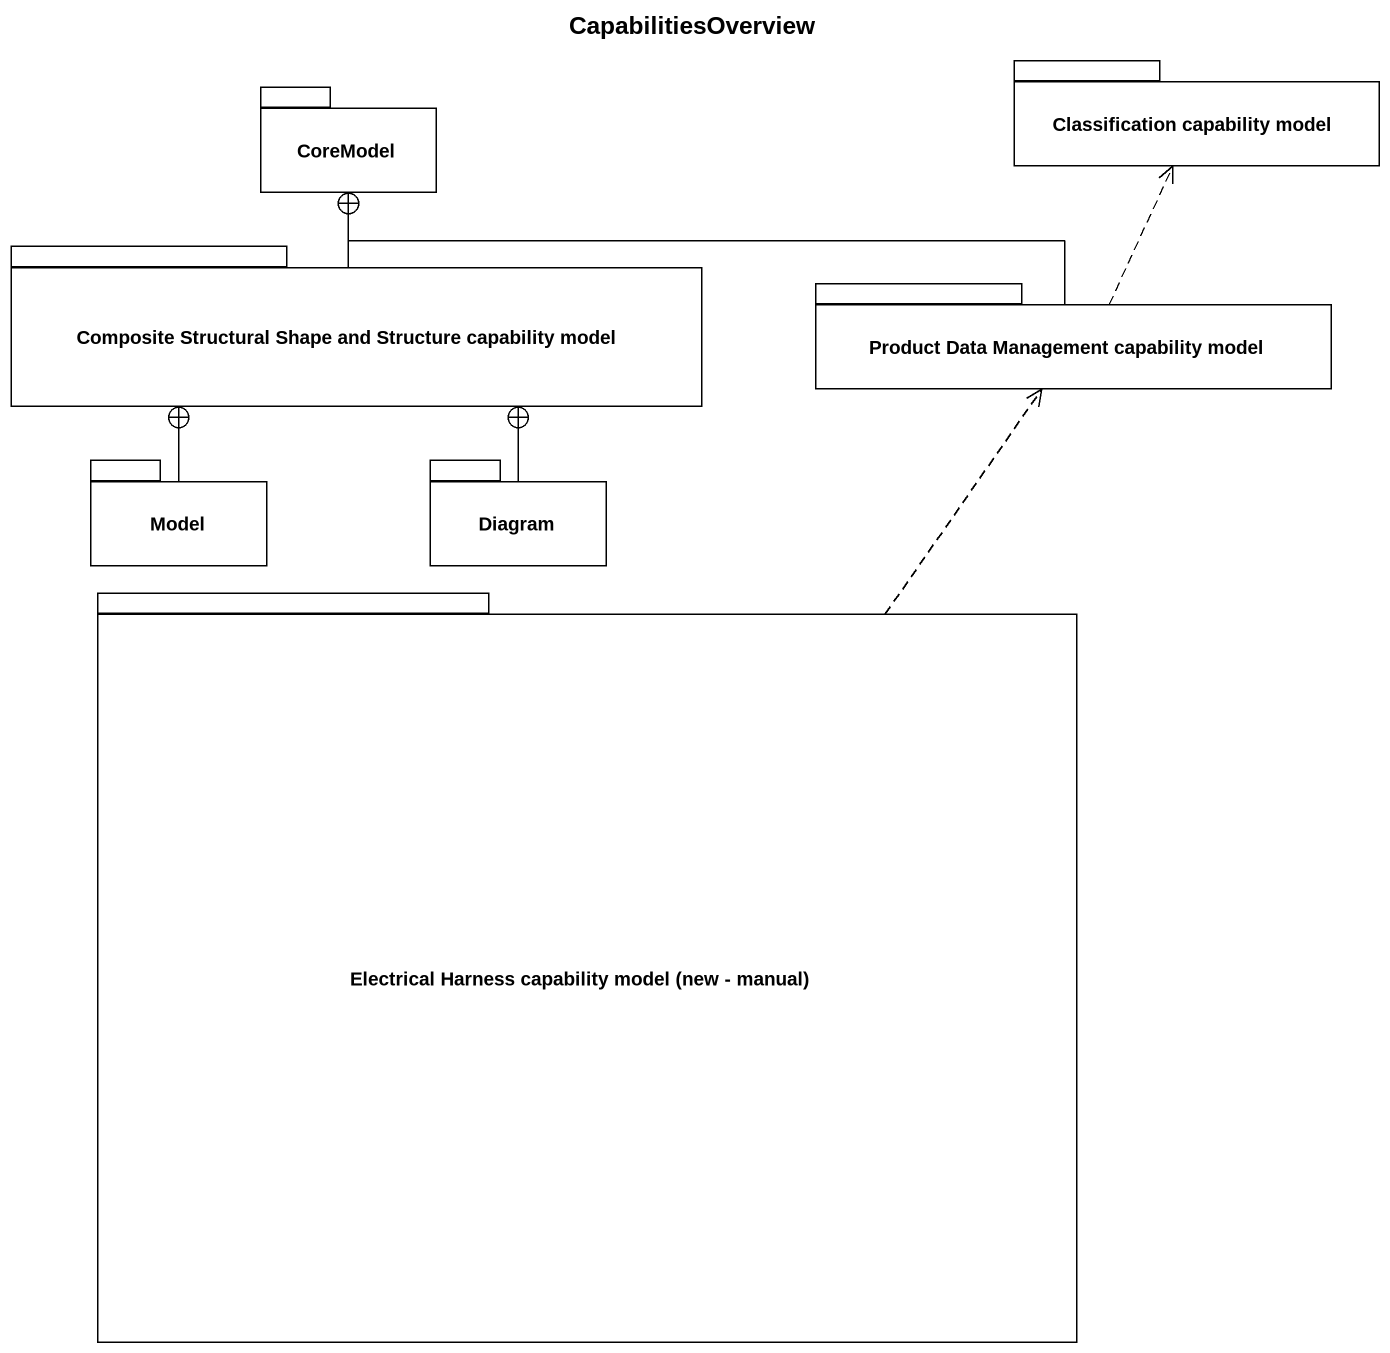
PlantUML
@startuml
title CapabilitiesOverview
package CoreModel {
}
package "Classification capability model" as Classification_capability {
}
package "Composite Structural Shape and Structure capability model" as Composite_Structural_Shape {
}
package "Product Data Management capability model" as Product_Data_Management {
}
package Model {
}
package Diagram {
}
package "Electrical Harness capability model (new - manual)" as Electrical_Harness {
}
Composite_Structural_Shape -up-+ CoreModel
Product_Data_Management -left-+ CoreModel
Product_Data_Management .up.> Classification_capability
Model -up-+ Composite_Structural_Shape
Diagram -up-+ Composite_Structural_Shape
Electrical_Harness .up.> Product_Data_Management
@enduml
